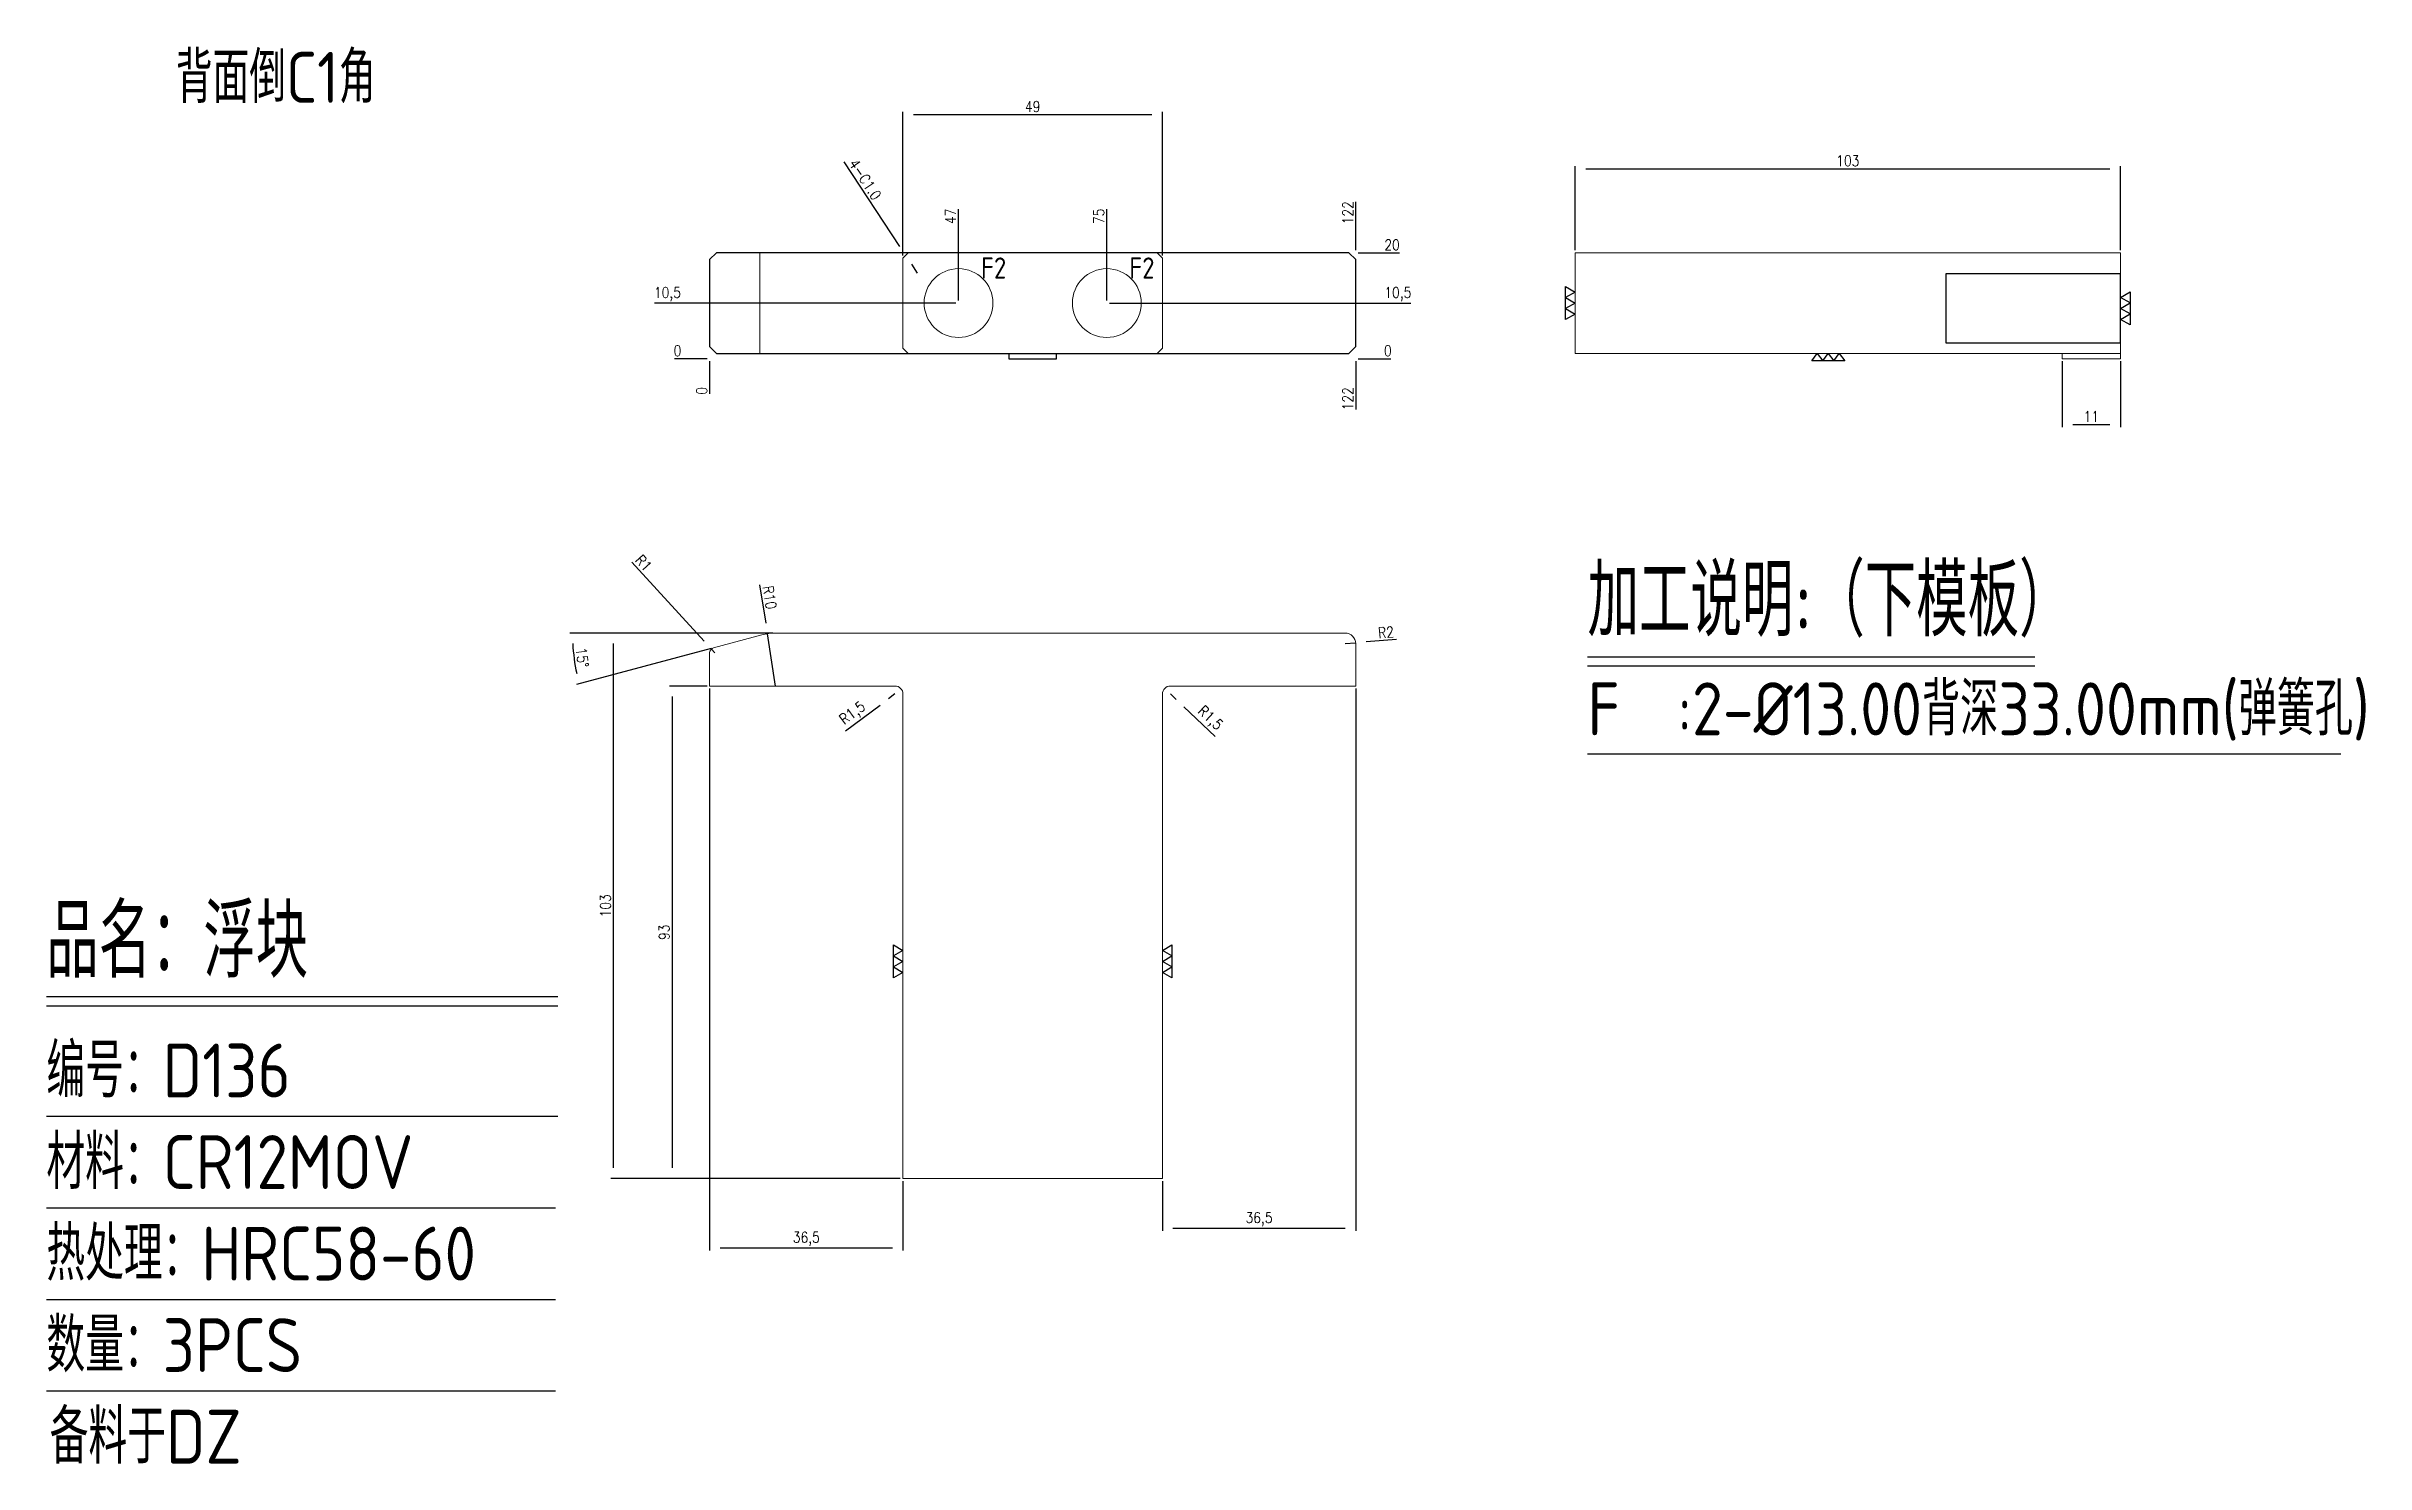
# Model space of a CAD drawing. Header units: millimetres. Extents: x 129375 to 129813, y -5184 to -4917.
import ezdxf
from ezdxf.enums import TextEntityAlignment as Align

# ---------------------------------------------------------------- set-up
doc = ezdxf.new("R2010")
doc.units = ezdxf.units.MM
doc.linetypes.add('HIDDEN', pattern=[0])
for name, color, linetype in [('DIE_P', 2, 'Continuous'), ('DIM', 4, 'Continuous'), ('LB_P', 2, 'Continuous'), ('TEXT', 4, 'Continuous')]:
    doc.layers.add(name, color=color, linetype=linetype)
doc.styles.add('gbenor', font='gbenor.shx', dxfattribs={"bigfont": 'gbcbig.shx'})
doc.styles.get("Standard").update_dxf_attribs({"font": 'txt.shx', "width": 0.85, "bigfont": 'ctxt.shx'})
doc.dimstyles.new('T-2-WX', dxfattribs={"dimtxt": 2, "dimasz": 2, "dimexe": 0.5, "dimexo": 0.5, "dimgap": 0.5, "dimtad": 1, "dimtxsty": 'Standard', "dimblk": 'OPEN30', "dimcen": 0, "dimazin": 3, "dimtfac": 1, "dimtmove": 0, "dimatfit": 3, "dimldrblk": 'OPEN30', "dimlwd": -1, "dimlwe": -1})

# ---------------------------------------------------------------- blocks, each defined once
blk = doc.blocks.new('*D7579')
at = {"layer": 'Defpoints', "color": 0}
for p in [(129500.5818105974, -4975.651137927029), (129622.5818105974, -4975.651137927029), (129627.5818105974, -4975.651137927029)]:
    blk.add_point(p, dxfattribs=at)
at = {"layer": 'DIM', "color": 0}
blk.add_line((129623.0818105974, -4975.651137927029), (129629.2151439307, -4975.651137927029), dxfattribs=at)
at = {"layer": 'DIM', "color": 0, "insert": (129628.6484772641, -4974.151137927029), "char_height": 2, "attachment_point": 5}
blk.add_mtext('0', dxfattribs=at)
blk = doc.blocks.new('_Open30')
blk = doc.blocks.new('*D7580')
at = {"layer": 'Defpoints', "color": 0}
for p in [(129575.5818105974, -4965.151137927034), (129627.5818105974, -4965.151137927029), (129500.5818105974, -4975.651137927029)]:
    blk.add_point(p, dxfattribs=at)
at = {"layer": 'DIM', "color": 0}
blk.add_line((129576.0818105974, -4965.151137927034), (129633.0199058355, -4965.151137927029), dxfattribs=at)
at = {"layer": 'DIM', "color": 0, "insert": (129630.5508582164, -4963.460661736553), "char_height": 2, "attachment_point": 5}
blk.add_mtext('10,5', dxfattribs=at)
blk = doc.blocks.new('*D7581')
at = {"layer": 'Defpoints', "color": 0}
for p in [(129622.5818105974, -4955.651137927034), (129627.5818105974, -4955.651137927029), (129500.5818105974, -4975.651137927029)]:
    blk.add_point(p, dxfattribs=at)
at = {"layer": 'DIM', "color": 0}
blk.add_line((129623.0818105974, -4955.651137927034), (129630.8341915498, -4955.651137927029), dxfattribs=at)
at = {"layer": 'DIM', "color": 0, "insert": (129629.4580010736, -4954.151137927029), "char_height": 2, "attachment_point": 5}
blk.add_mtext('20', dxfattribs=at)
blk = doc.blocks.new('*D7582')
at = {"layer": 'Defpoints', "color": 0}
for p in [(129495.5818105974, -4975.651137927029), (129500.5818105974, -4975.651137927029), (129500.5818105974, -4975.651137927029)]:
    blk.add_point(p, dxfattribs=at)
at = {"layer": 'DIM', "color": 0}
blk.add_line((129500.0818105974, -4975.651137927029), (129493.9484772641, -4975.651137927029), dxfattribs=at)
at = {"layer": 'DIM', "color": 0, "insert": (129494.5151439307, -4974.151137927029), "char_height": 2, "attachment_point": 5}
blk.add_mtext('0', dxfattribs=at)
blk = doc.blocks.new('*D7583')
at = {"layer": 'Defpoints', "color": 0}
for p in [(129495.5818105974, -4965.151137927029), (129547.5818105974, -4965.151137927034), (129500.5818105974, -4975.651137927029)]:
    blk.add_point(p, dxfattribs=at)
at = {"layer": 'DIM', "color": 0}
blk.add_line((129547.0818105974, -4965.151137927034), (129490.1437153593, -4965.151137927029), dxfattribs=at)
at = {"layer": 'DIM', "color": 0, "insert": (129492.6127629784, -4963.460661736553), "char_height": 2, "attachment_point": 5}
blk.add_mtext('10,5', dxfattribs=at)
blk = doc.blocks.new('*D7584')
at = {"layer": 'Defpoints', "color": 0}
for p in [(129500.5818105974, -4975.651137927029), (129622.5818105974, -4975.651137927029), (129622.5818105974, -4980.651137927029)]:
    blk.add_point(p, dxfattribs=at)
at = {"layer": 'DIM', "color": 0}
blk.add_line((129622.5818105974, -4976.151137927023), (129622.5818105974, -4985.279709355586), dxfattribs=at)
at = {"layer": 'DIM', "color": 0, "insert": (129621.0818105974, -4983.21542364133), "char_height": 2, "attachment_point": 5, "rotation": 90}
blk.add_mtext('122', dxfattribs=at)
blk = doc.blocks.new('*D7585')
at = {"layer": 'Defpoints', "color": 0}
for p in [(129500.5818105974, -4975.651137927029), (129500.5818105974, -4975.651137927029), (129500.5818105974, -4980.651137927029)]:
    blk.add_point(p, dxfattribs=at)
at = {"layer": 'DIM', "color": 0}
blk.add_line((129500.5818105974, -4976.151137927023), (129500.5818105974, -4982.284471260355), dxfattribs=at)
at = {"layer": 'DIM', "color": 0, "insert": (129499.0818105974, -4981.717804593714), "char_height": 2, "attachment_point": 5, "rotation": 90}
blk.add_mtext('0', dxfattribs=at)
blk = doc.blocks.new('*D7586')
at = {"layer": 'Defpoints', "color": 0}
for p in [(129622.5818105974, -4950.651137927034), (129622.5818105974, -4955.651137927034), (129500.5818105974, -4975.651137927029)]:
    blk.add_point(p, dxfattribs=at)
at = {"layer": 'DIM', "color": 0}
blk.add_line((129622.5818105974, -4955.151137927038), (129622.5818105974, -4946.022566498475), dxfattribs=at)
at = {"layer": 'DIM', "color": 0, "insert": (129621.0818105974, -4948.086852212749), "char_height": 2, "attachment_point": 5, "rotation": 90}
blk.add_mtext('122', dxfattribs=at)
blk = doc.blocks.new('*D7587')
at = {"layer": 'Defpoints', "color": 0}
for p in [(129575.5818105974, -4950.651137927034), (129575.5818105974, -4965.151137927034), (129500.5818105974, -4975.651137927029)]:
    blk.add_point(p, dxfattribs=at)
at = {"layer": 'DIM', "color": 0}
blk.add_line((129575.5818105974, -4964.651137927038), (129575.5818105974, -4947.398756974653), dxfattribs=at)
at = {"layer": 'DIM', "color": 0, "insert": (129574.0818105974, -4948.774947450838), "char_height": 2, "attachment_point": 5, "rotation": 90}
blk.add_mtext('75', dxfattribs=at)
blk = doc.blocks.new('*D7588')
at = {"layer": 'Defpoints', "color": 0}
for p in [(129547.5818105974, -4950.651137927034), (129547.5818105974, -4965.151137927034), (129500.5818105974, -4975.651137927029)]:
    blk.add_point(p, dxfattribs=at)
at = {"layer": 'DIM', "color": 0}
blk.add_line((129547.5818105974, -4964.651137927038), (129547.5818105974, -4947.398756974653), dxfattribs=at)
at = {"layer": 'DIM', "color": 0, "insert": (129546.0818105974, -4948.774947450838), "char_height": 2, "attachment_point": 5, "rotation": 90}
blk.add_mtext('47', dxfattribs=at)
blk = doc.blocks.new('*D7589')
at = {"layer": 'Defpoints', "color": 0}
for p in [(129767.0188711065, -4939.777111797095), (129664.0188711065, -4955.651137927034), (129767.0188711065, -4955.651137927034)]:
    blk.add_point(p, dxfattribs=at)
at = {"layer": 'DIM', "color": 0}
for p, q in [((129664.0188711065, -4955.151137927034), (129664.0188711065, -4939.277111797095)), ((129666.0188711065, -4939.777111797095), (129765.0188711065, -4939.777111797095)), ((129767.0188711065, -4955.151137927034), (129767.0188711065, -4939.277111797095))]:
    blk.add_line(p, q, dxfattribs=at)
at = {"layer": 'DIM', "color": 0, "insert": (129715.5188711065, -4938.277111797095), "char_height": 2, "attachment_point": 5}
blk.add_mtext('103', dxfattribs=at)
blk = doc.blocks.new('*D7590')
at = {"layer": 'Defpoints', "color": 0}
for p in [(129756.0188711065, -4975.651137927029), (129767.0188711065, -4975.651137927029), (129767.0188711065, -4988.076468923964)]:
    blk.add_point(p, dxfattribs=at)
at = {"layer": 'DIM', "color": 0}
for p, q in [((129756.0188711065, -4976.151137927029), (129756.0188711065, -4988.576468923964)), ((129767.0188711065, -4976.151137927029), (129767.0188711065, -4988.576468923964)), ((129758.0188711065, -4988.076468923964), (129765.0188711065, -4988.076468923964))]:
    blk.add_line(p, q, dxfattribs=at)
at = {"layer": 'DIM', "color": 0, "insert": (129761.5188711065, -4986.576468923964), "char_height": 2, "attachment_point": 5}
blk.add_mtext('11', dxfattribs=at)
blk = doc.blocks.new('*D7591')
at = {"layer": 'Defpoints', "color": 0}
for p in [(129482.4114947481, -5027.470643379649), (129513.0346322681, -5027.470643379649), (129537.0818105974, -5130.470643379649)]:
    blk.add_point(p, dxfattribs=at)
at = {"layer": 'DIM', "color": 0}
for p, q in [((129512.5346322681, -5027.470643379649), (129481.9114947481, -5027.470643379649)), ((129482.4114947481, -5128.470643379649), (129482.4114947481, -5029.470643379649)), ((129536.5818105974, -5130.470643379649), (129481.9114947481, -5130.470643379649))]:
    blk.add_line(p, q, dxfattribs=at)
at = {"layer": 'DIM', "color": 0, "insert": (129480.9114947481, -5078.970643379649), "char_height": 2, "attachment_point": 5, "rotation": 90}
blk.add_mtext('103', dxfattribs=at)
blk = doc.blocks.new('*D7592')
at = {"layer": 'Defpoints', "color": 0}
for p in [(129500.5818105974, -5037.470643379649), (129537.0818105974, -5130.470643379649), (129537.0818105974, -5143.565332890645)]:
    blk.add_point(p, dxfattribs=at)
at = {"layer": 'DIM', "color": 0}
for p, q in [((129500.5818105974, -5037.970643379649), (129500.5818105974, -5144.065332890645)), ((129537.0818105974, -5130.970643379649), (129537.0818105974, -5144.065332890645)), ((129502.5818105974, -5143.565332890645), (129535.0818105974, -5143.565332890645))]:
    blk.add_line(p, q, dxfattribs=at)
at = {"layer": 'DIM', "color": 0, "insert": (129518.8318105974, -5141.874856700168), "char_height": 2, "attachment_point": 5}
blk.add_mtext('36,5', dxfattribs=at)
blk = doc.blocks.new('*D7593')
at = {"layer": 'Defpoints', "color": 0}
for p in [(129622.5818105974, -5037.470643379649), (129586.0818105974, -5130.470643379649), (129622.5818105974, -5139.874193061794)]:
    blk.add_point(p, dxfattribs=at)
at = {"layer": 'DIM', "color": 0}
for p, q in [((129622.5818105974, -5037.970643379649), (129622.5818105974, -5140.374193061794)), ((129586.0818105974, -5130.970643379649), (129586.0818105974, -5140.374193061794)), ((129588.0818105974, -5139.874193061794), (129620.5818105974, -5139.874193061794))]:
    blk.add_line(p, q, dxfattribs=at)
at = {"layer": 'DIM', "color": 0, "insert": (129604.3318105974, -5138.183716871318), "char_height": 2, "attachment_point": 5}
blk.add_mtext('36,5', dxfattribs=at)
blk = doc.blocks.new('*D7594')
at = {"layer": 'Defpoints', "color": 0}
for p in [(129500.5818105974, -5037.470643379649), (129493.4896308998, -5130.470643379649), (129537.0818105974, -5130.470643379649)]:
    blk.add_point(p, dxfattribs=at)
at = {"layer": 'DIM', "color": 0}
for p, q in [((129500.0818105974, -5037.470643379649), (129492.9896308998, -5037.470643379649)), ((129493.4896308998, -5039.470643379649), (129493.4896308998, -5128.470643379649)), ((129536.5818105974, -5130.470643379649), (129492.9896308998, -5130.470643379649))]:
    blk.add_line(p, q, dxfattribs=at)
at = {"layer": 'DIM', "color": 0, "insert": (129491.9896308998, -5083.970643379649), "char_height": 2, "attachment_point": 5, "rotation": 90}
blk.add_mtext('93', dxfattribs=at)
blk = doc.blocks.new('*D7595')
at = {"layer": 'Defpoints', "color": 0}
for p in [(129510.4464418171, -5027.811385116755), (129512.8544039871, -5027.470643379649), (129620.5818105974, -5027.470643379649), (129474.8103530681, -5030.69965347047), (129501.3229915523, -5030.256006247404)]:
    blk.add_point(p, dxfattribs=at)
at = {"layer": 'DIM', "color": 0}
for p, q in [((129511.2181072922, -5027.470643379649), (129474.1693714429, -5027.470643379649)), ((129500.8400286392, -5030.385415769956), (129475.4488135909, -5037.188971337022))]:
    blk.add_line(p, q, dxfattribs=at)
blk.add_arc((129511.7181072922, -5027.470643379649), 37.04873584935159, 183.093370800526, 191.9066291995314, dxfattribs=at)
at = {"layer": 'DIM', "color": 0, "insert": (129476.5207074661, -5032.104468975353), "char_height": 2, "attachment_point": 5, "rotation": 277.50000000002325}
blk.add_mtext('15%%d', dxfattribs=at)
blk = doc.blocks.new('*D7596')
at = {"layer": 'Defpoints', "color": 0}
for p in [(129500.9074077241, -5030.483568501622), (129501.5818105973, -5031.221932073742)]:
    blk.add_point(p, dxfattribs=at)
at = {"layer": 'DIM', "color": 0}
for p, q in [((129499.5586019777, -5029.006841357399), (129485.9078655679, -5014.061462418389)), ((129501.5818105973, -5031.221932073742), (129500.9074077241, -5030.483568501622))]:
    blk.add_line(p, q, dxfattribs=at)
at = {"layer": 'DIM', "color": 0, "insert": (129488.1169356189, -5014.255851943039), "char_height": 2, "attachment_point": 5, "rotation": 312.4077970312891}
blk.add_mtext('R1', dxfattribs=at)
blk = doc.blocks.new('*D7597')
at = {"layer": 'Defpoints', "color": 0}
for p in [(129620.5818105975, -5029.470643379633), (129622.5751033846, -5029.306985613866)]:
    blk.add_point(p, dxfattribs=at)
at = {"layer": 'DIM', "color": 0}
for p, q in [((129620.5818105975, -5029.470643379633), (129622.5751033846, -5029.306985613866)), ((129630.3014859028, -5028.672616940799), (129624.5683961718, -5029.143327848087))]:
    blk.add_line(p, q, dxfattribs=at)
at = {"layer": 'DIM', "color": 0, "insert": (129628.3088441066, -5027.331173921117), "char_height": 2, "attachment_point": 5, "rotation": 4.693697744075781}
blk.add_mtext('R2', dxfattribs=at)
blk = doc.blocks.new('*D7598')
at = {"layer": 'Defpoints', "color": 0}
for p in [(129511.4771401092, -5027.592677082124), (129513.0346322681, -5037.470643379995)]:
    blk.add_point(p, dxfattribs=at)
at = {"layer": 'DIM', "color": 0}
for p, q in [((129510.0175474575, -5018.335611523287), (129511.1656416774, -5025.617083822618)), ((129513.0346322681, -5037.470643379995), (129511.4771401092, -5027.592677082124))]:
    blk.add_line(p, q, dxfattribs=at)
at = {"layer": 'DIM', "color": 0, "insert": (129511.9175402962, -5020.754927219373), "char_height": 2, "attachment_point": 5, "rotation": 278.9602508917576}
blk.add_mtext('R10', dxfattribs=at)
blk = doc.blocks.new('*D7599')
at = {"layer": 'Defpoints', "color": 0}
for p in [(129534.37966076, -5039.867769774683), (129535.5818105974, -5038.970643379682)]:
    blk.add_point(p, dxfattribs=at)
at = {"layer": 'DIM', "color": 0}
for p, q in [((129526.2203072607, -5045.956837179237), (129532.7767943102, -5041.063938301301)), ((129535.5818105974, -5038.970643379682), (129534.37966076, -5039.867769774683))]:
    blk.add_line(p, q, dxfattribs=at)
at = {"layer": 'DIM', "color": 0, "insert": (129527.6860703535, -5042.75366821862), "char_height": 2, "attachment_point": 5, "rotation": 36.732815970525856}
blk.add_mtext('R1,5', dxfattribs=at)
blk = doc.blocks.new('*D7600')
at = {"layer": 'Defpoints', "color": 0}
for p in [(129587.5818105974, -5038.970643379631), (129588.6705870632, -5040.00242136322)]:
    blk.add_point(p, dxfattribs=at)
at = {"layer": 'DIM', "color": 0}
for p, q in [((129587.5818105974, -5038.970643379631), (129588.6705870632, -5040.00242136322)), ((129596.0604412979, -5047.005409709153), (129590.1222890176, -5041.378125341372))]:
    blk.add_line(p, q, dxfattribs=at)
at = {"layer": 'DIM', "color": 0, "insert": (129594.9800135451, -5043.652585719521), "char_height": 2, "attachment_point": 5, "rotation": 316.5396852093701}
blk.add_mtext('R1,5', dxfattribs=at)
blk = doc.blocks.new('*D7601')
at = {"layer": 'Defpoints', "color": 0}
for p in [(129586.0818105974, -4929.552661998528), (129537.0818105974, -4956.651137927034), (129586.0818105974, -4956.651137927034)]:
    blk.add_point(p, dxfattribs=at)
at = {"layer": 'DIM', "color": 0}
for p, q in [((129537.0818105974, -4956.151137927034), (129537.0818105974, -4929.052661998528)), ((129539.0818105974, -4929.552661998528), (129584.0818105974, -4929.552661998528)), ((129586.0818105974, -4956.151137927034), (129586.0818105974, -4929.052661998528))]:
    blk.add_line(p, q, dxfattribs=at)
at = {"layer": 'DIM', "color": 0, "insert": (129561.5818105974, -4928.052661998528), "char_height": 2, "attachment_point": 5}
blk.add_mtext('49', dxfattribs=at)
blk = doc.blocks.new('*D7602')
at = {"layer": 'Defpoints', "color": 0}
for p in [(129537.5812613193, -4956.150302287409), (129537.5823598755, -4956.151973566652)]:
    blk.add_point(p, dxfattribs=at)
at = {"layer": 'DIM', "color": 0}
for p, q in [((129536.4827051257, -4954.479023049956), (129525.9575827855, -4938.466716586534)), ((129537.5823598755, -4956.151973566652), (129537.5812613193, -4956.150302287409)), ((129538.6809160691, -4957.823252804105), (129539.7794722627, -4959.494532041559))]:
    blk.add_line(p, q, dxfattribs=at)
at = {"layer": 'DIM', "color": 0, "insert": (129529.9535092825, -4941.815028680565), "char_height": 2, "attachment_point": 5, "rotation": 303.3175014792436}
blk.add_mtext('4-C1.0', dxfattribs=at)

msp = doc.modelspace()

# ---------------------------------------------------------------- linework, layer by layer
at = {"layer": 'DIE_P', "linetype": 'Continuous', "lineweight": 15}
msp.add_line((129510.0346322681, -4974.651137927034), (129510.0346322681, -4955.651137927034), dxfattribs=at)
at = {"layer": 'DIE_P', "linetype": 'Continuous'}
msp.add_line((129557.0818105974, -4974.651137927034), (129566.0818105974, -4974.651137927034), dxfattribs=at)
at = {"layer": 'DIE_P', "linetype": 'Continuous', "flags": 128}
msp.add_lwpolyline([(129557.0818105974, -4975.651137927029), (129566.0818105974, -4975.651137927029), (129566.0818105974, -4974.651137927034), (129621.2889173786, -4974.651137927034), (129622.5818105974, -4973.358244708212), (129622.5818105974, -4956.944031145842), (129621.2889173786, -4955.651137927034), (129501.8747038162, -4955.651137927034), (129500.5818105974, -4956.944031145842), (129500.5818105974, -4973.358244708212), (129501.8747038162, -4974.651137927034), (129557.0818105974, -4974.651137927034)], close=True, dxfattribs=at)
at = {"layer": 'DIE_P', "linetype": 'HIDDEN', "lineweight": 15, "ltscale": 0.5}
for points in [[(129541.4753771658, -4974.651137927034), (129538.0818105974, -4974.651137927034), (129537.0818105974, -4973.651137927034), (129537.0818105974, -4956.651137927034), (129538.0818105974, -4955.651137927034), (129541.4753771658, -4955.651137927034)], [(129581.688244029, -4974.651137927034), (129585.0818105974, -4974.651137927034), (129586.0818105974, -4973.651137927034), (129586.0818105974, -4956.651137927034), (129585.0818105974, -4955.651137927034), (129581.688244029, -4955.651137927034)]]:
    msp.add_lwpolyline(points, dxfattribs=at)
at = {"layer": 'DIE_P', "color": 2, "lineweight": 15}
msp.add_lwpolyline([(129664.0188711065, -4974.651137927034), (129767.0188711065, -4974.651137927034), (129767.0188711065, -4955.651137927034), (129664.0188711065, -4955.651137927034)], close=True, dxfattribs=at)
at = {"layer": 'DIE_P', "linetype": 'HIDDEN', "elevation": 7.70712518e-08}
msp.add_lwpolyline([(129734.0188711049, -4972.651137927034), (129767.0188711065, -4972.651137927034), (129767.0188711065, -4959.651137927034), (129734.0188711049, -4959.651137927034)], close=True, dxfattribs=at)
at = {"layer": 'DIE_P', "color": 2, "linetype": 'Continuous', "lineweight": 15}
msp.add_lwpolyline([(129756.0188711065, -4974.651137927034), (129756.0188711065, -4975.651137927029), (129767.0188711065, -4975.651137927029), (129767.0188711065, -4974.651137927034)], close=True, dxfattribs=at)
at = {"layer": 'DIE_P', "linetype": 'Continuous', "lineweight": 15}
msp.add_lwpolyline([(129512.8544039871, -5027.470643379649), (129620.5818105974, -5027.470643379649, -0.414213562373095), (129622.5818105974, -5029.470643379649), (129622.5818105974, -5037.470643379649), (129587.5818105974, -5037.470643379649, 0.4142135623702535), (129586.0818105974, -5038.970643379649), (129586.0818105974, -5130.470643379649), (129537.0818105974, -5130.470643379649), (129537.0818105974, -5038.970643379649, 0.4142135623745157), (129535.5818105974, -5037.470643379649), (129500.5818105974, -5037.470643379649), (129500.5818105974, -5031.221932073717, -0.3394542588629408), (129501.3229915523, -5030.256006247404), (129510.4464418171, -5027.811385116755, -0.0655434628125303), (129513.0346322681, -5027.470643379649)], format="xyb", dxfattribs=at)
at = {"layer": 'DIE_P', "linetype": 'HIDDEN', "lineweight": 15, "ltscale": 0.5}
for centre in [(129547.5818105974, -4965.151137927034), (129575.5818105974, -4965.151137927034)]:
    msp.add_circle(centre, 6.5, dxfattribs=at)
at = {"layer": 'DIM', "color": 4, "linetype": 'Continuous', "lineweight": 25}
for p, q in [((129375.3212941877, -5096.093832406626), (129471.8908025485, -5096.093832406626)), ((129375.3212941877, -5097.873595469035), (129471.8908025485, -5097.873595469035)), ((129375.3212941877, -5118.722248485587), (129471.8908025485, -5118.722248485587)), ((129375.3212941877, -5136.011375377444), (129471.4714064326, -5136.011375377444)), ((129375.3212941877, -5153.300502269242), (129471.4714064326, -5153.300502269242)), ((129375.3212941877, -5170.589629161106), (129471.4714064326, -5170.589629161106))]:
    msp.add_line(p, q, dxfattribs=at)
at = {"layer": 'LB_P', "color": 4}
for points in [[(129662.2188711065, -4962.03344647341), (129664.0188711065, -4963.072676957951), (129662.2188711065, -4964.111907442492), (129664.0188711065, -4965.151137927034), (129662.2188711065, -4966.190368411575), (129664.0188711065, -4967.229598896117), (129662.2188711065, -4968.268829380658), (129662.2188711065, -4962.03344647341)], [(129708.7224308013, -4976.051137927035), (129709.7616612858, -4974.651137927034), (129710.8008917703, -4976.051137927035), (129711.8401222549, -4974.651137927034), (129712.8793527394, -4976.051137927035), (129713.918583224, -4974.651137927034), (129714.9578137085, -4976.051137927035), (129708.7224308013, -4976.051137927035)], [(129535.2818105974, -5086.352951926025), (129537.0818105974, -5087.392182410566), (129535.2818105974, -5088.431412895107), (129537.0818105974, -5089.470643379649), (129535.2818105974, -5090.50987386419), (129537.0818105974, -5091.549104348732), (129535.2818105974, -5092.588334833273), (129535.2818105974, -5086.352951926025)], [(129587.8818105974, -5092.588334833274), (129586.0818105974, -5091.549104348732), (129587.8818105974, -5090.509873864191), (129586.0818105974, -5089.470643379649), (129587.8818105974, -5088.431412895108), (129586.0818105974, -5087.392182410566), (129587.8818105974, -5086.352951926026), (129587.8818105974, -5092.588334833274)]]:
    msp.add_lwpolyline(points, close=True, dxfattribs=at)
at = {"layer": 'LB_P', "color": 4, "elevation": 7.70712518e-08}
msp.add_lwpolyline([(129768.8188711065, -4969.268829380659), (129767.0188711065, -4968.229598896117), (129768.8188711065, -4967.190368411576), (129767.0188711065, -4966.151137927034), (129768.8188711065, -4965.111907442493), (129767.0188711065, -4964.072676957951), (129768.8188711065, -4963.033446473411), (129768.8188711065, -4969.268829380659)], close=True, dxfattribs=at)
at = {"layer": 'TEXT', "color": 3}
for p, q in [((129666.3709808766, -5031.939925518273), (129750.8514984773, -5031.939925518273)), ((129666.3709808766, -5033.689925518273), (129750.8514984773, -5033.689925518273)), ((129666.3709808766, -5050.289925518274), (129808.5980921935, -5050.289925518274))]:
    msp.add_line(p, q, dxfattribs=at)

# ---------------------------------------------------------------- texts
at = {"layer": 'DIM', "color": 3, "linetype": 'Continuous', "lineweight": 25, "style": 'gbenor'}
for s, height, p in [('品名：浮块', 13.72960076703881, (129375.3212941877, -5092.534306281816)), ('编号：D136', 10.17007464225097, (129375.3212941877, -5115.162722360833)), ('材料：CR12MOV ', 10.17007464225097, (129375.3212941877, -5132.451849252629)), ('热处理：HRC58-60', 10.17007464225097, (129375.3212941877, -5149.740976144493)), ('数量：3PCS', 10.17007464225097, (129375.3212941877, -5167.030103036357)), ('备料于DZ', 10.17007464225097, (129375.9400348333, -5184.319229928081))]:
    msp.add_text(s, height=height, dxfattribs=at).set_placement(p)
at = {"layer": 'TEXT', "color": 4, "lineweight": 18, "style": 'gbenor'}
msp.add_text('背面倒C1角', height=9.626334097184833, dxfattribs=at).set_placement((129399.7743879293, -4927.33828389433))
at = {"layer": 'TEXT', "color": 4, "style": 'gbenor'}
for p in [(129554.2050441145, -4958.52790440992), (129582.2050441145, -4958.52790440992)]:
    msp.add_text('F2', height=4, dxfattribs=at).set_placement(p, align=Align.MIDDLE_CENTER)
for s, height, p in [('加工说明:（下模板）', 13.5, (129666.3709808766, -5028.089925518273)), ('F  :2-%%c13.00背深33.00mm(弹簧孔)', 10, (129666.3709808766, -5046.789925518274))]:
    msp.add_text(s, height=height, dxfattribs=at).set_placement(p)

# ---------------------------------------------------------------- dimensions: what is measured, and where the dimension line sits
at = {"layer": 'DIM', "color": 4}
for base, p1, p2, picture, middle in [((129586.0818105974, -4929.552661998528), (129537.0818105974, -4956.651137927034), (129586.0818105974, -4956.651137927034), '*D7601', (129561.5818105974, -4928.052661998528)), ((129767.0188711065, -4939.777111797095), (129664.0188711065, -4955.651137927034), (129767.0188711065, -4955.651137927034), '*D7589', (129715.5188711065, -4938.277111797095)), ((129767.0188711065, -4988.076468923964), (129756.0188711065, -4975.651137927029), (129767.0188711065, -4975.651137927029), '*D7590', (129761.5188711065, -4986.576468923964)), ((129537.0818105974, -5143.565332890645), (129500.5818105974, -5037.470643379649), (129537.0818105974, -5130.470643379649), '*D7592', (129518.8318105974, -5141.874856700168)), ((129622.5818105974, -5139.874193061794), (129586.0818105974, -5130.470643379649), (129622.5818105974, -5037.470643379649), '*D7593', (129604.3318105974, -5138.183716871318))]:
    dim = msp.add_linear_dim(base=base, p1=p1, p2=p2, dimstyle='T-2-WX', dxfattribs=at)
    dim.commit()
    dim.dimension.update_dxf_attribs({"geometry": picture, "text_midpoint": middle})
dim = msp.add_diameter_dim_2p(p1=(129537.5823598755, -4956.151973566652), p2=(129537.5812613193, -4956.150302287409), text='4-C1.0', dimstyle='T-2-WX', dxfattribs=at)
dim.commit()
dim.dimension.update_dxf_attribs({"geometry": '*D7602', "text_midpoint": (129528.7000498544, -4942.638945825751), "dimtype": 163})
for feature_location, offset, dtype, picture, middle in [((129622.5818105974, -4955.651137927034), (0, 5), 1, '*D7586', (129621.0818105974, -4948.086852212749)), ((129575.5818105974, -4965.151137927034), (0, 14.5), 1, '*D7587', (129574.0818105974, -4948.774947450838)), ((129547.5818105974, -4965.151137927034), (0, 14.5), 1, '*D7588', (129546.0818105974, -4948.774947450838)), ((129622.5818105974, -4955.651137927034), (5, 5.4569682106375694e-12), 0, '*D7581', (129629.4580010736, -4954.151137927029)), ((129547.5818105974, -4965.151137927034), (-52, 5.4569682106375694e-12), 0, '*D7583', (129492.6127629784, -4963.460661736553)), ((129575.5818105974, -4965.151137927034), (52, 5.4569682106375694e-12), 0, '*D7580', (129630.5508582164, -4963.460661736553)), ((129500.5818105974, -4975.651137927029), (-5, 0), 0, '*D7582', (129494.5151439307, -4974.151137927029)), ((129622.5818105974, -4975.651137927029), (5, 0), 0, '*D7579', (129628.6484772641, -4974.151137927029)), ((129500.5818105974, -4975.651137927029), (0, -5), 1, '*D7585', (129499.0818105974, -4981.717804593714)), ((129622.5818105974, -4975.651137927029), (0, -5), 1, '*D7584', (129621.0818105974, -4983.21542364133))]:
    dim = msp.add_ordinate_dim(feature_location=feature_location, offset=offset, dtype=dtype, origin=(129500.5818105974, -4975.651137927029), dimstyle='T-2-WX', dxfattribs=at)
    dim.commit()
    dim.dimension.update_dxf_attribs({"geometry": picture, "text_midpoint": middle})
dim = msp.add_radius_dim(center=(129501.5818105973, -5031.221932073742), mpoint=(129500.9074077241, -5030.483568501622), dimstyle='T-2-WX', dxfattribs=at)
dim.commit()
dim.dimension.update_dxf_attribs({"geometry": '*D7596', "text_midpoint": (129487.0093902608, -5015.267456252836), "dimtype": 164})
for center, mpoint, picture, middle in [((129513.0346322681, -5037.470643379995), (129511.4771401092, -5027.592677082124), '*D7598', (129511.9175402962, -5020.754927219373)), ((129620.5818105975, -5029.470643379633), (129622.5751033846, -5029.306985613866), '*D7597', (129628.3088441066, -5027.331173921117)), ((129535.5818105974, -5038.970643379682), (129534.37966076, -5039.867769774683), '*D7599', (129527.6860703535, -5042.75366821862)), ((129587.5818105974, -5038.970643379631), (129588.6705870632, -5040.00242136322), '*D7600', (129594.9800135451, -5043.652585719521))]:
    dim = msp.add_radius_dim(center=center, mpoint=mpoint, dimstyle='T-2-WX', dxfattribs=at)
    dim.commit()
    dim.dimension.update_dxf_attribs({"geometry": picture, "text_midpoint": middle})
dim = msp.add_angular_dim_2l(base=(129474.8103530681, -5030.69965347047), line1=((129512.8544039871, -5027.470643379649), (129620.5818105974, -5027.470643379649)), line2=((129501.3229915523, -5030.256006247404), (129510.4464418171, -5027.811385116755)), dimstyle='T-2-WX', dxfattribs=at)
dim.commit()
dim.dimension.update_dxf_attribs({"geometry": '*D7595', "text_midpoint": (129476.5207074661, -5032.104468975353)})
for base, p1, p2, picture, middle in [((129482.4114947481, -5027.470643379649), (129537.0818105974, -5130.470643379649), (129513.0346322681, -5027.470643379649), '*D7591', (129480.9114947481, -5078.970643379649)), ((129493.4896308998, -5130.470643379649), (129500.5818105974, -5037.470643379649), (129537.0818105974, -5130.470643379649), '*D7594', (129491.9896308998, -5083.970643379649))]:
    dim = msp.add_linear_dim(base=base, p1=p1, p2=p2, angle=90, dimstyle='T-2-WX', dxfattribs=at)
    dim.commit()
    dim.dimension.update_dxf_attribs({"geometry": picture, "text_midpoint": middle})

doc.saveas('drawing.dxf')
